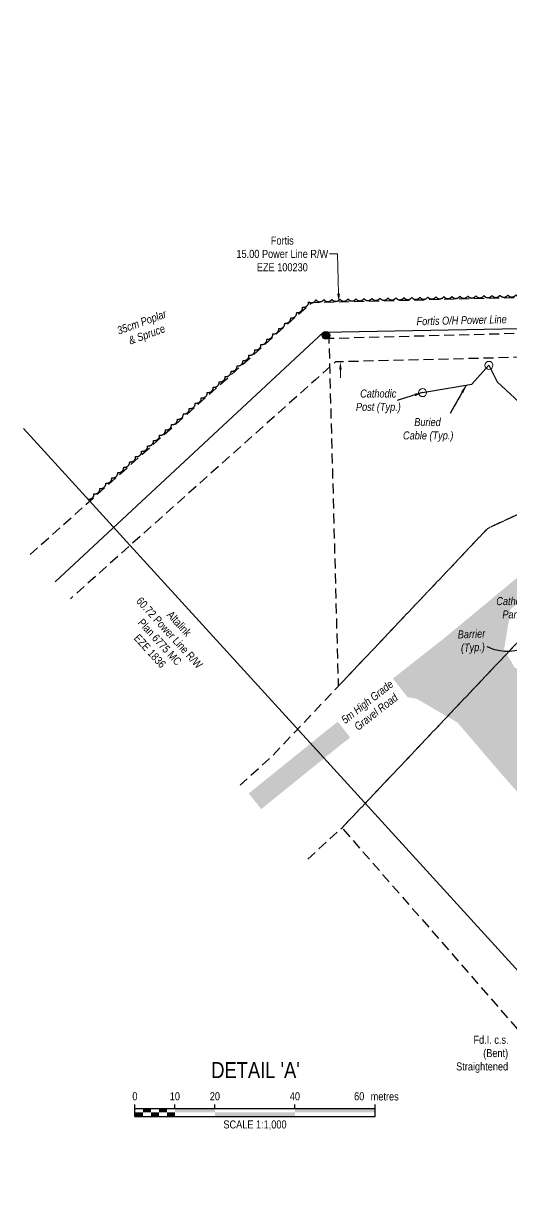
# Model space of a CAD drawing. Extents: x 623995 to 631000, y 5840139 to 5844688.
# Drawn here: x 626052 to 626661, y 5840367 to 5841842 of the extents above; entities that cross this region are included whole.
import ezdxf
from ezdxf.enums import TextEntityAlignment as Align

# ---------------------------------------------------------------- set-up
doc = ezdxf.new("R2010")
doc.units = 0
doc.header["$LTSCALE"] = 5
doc.header["$PDSIZE"] = 0.5
for name, pattern in [('0', [1, 1, 0]), ('foc-ACCESSROAD', [3.75, 2.5, -1.25]), ('foc-FLOWLINE', [3.75, 2.5, -1.25]), ('POWERLINE5', [7.8, 2.4, -0.6, 0.6, -0.6, 0.6, -0.6, 2.4])]:
    doc.linetypes.add(name, pattern=pattern)
doc.layers.get('Defpoints').update_dxf_attribs({"color": 9})
for name, color, linetype in [('AS-CABLE', 224, 'foc-CABLE'), ('AS-POWER', 104, 'foc-POWER'), ('AS-POWER-EXISTING', 72, 'POWERLINE5'), ('AS-POWER-T', 104, 'Continuous'), ('AS-ROADS', 254, 'Continuous'), ('C-AR', 13, 'foc-ACCESSROAD'), ('C-WS', 13, 'foc-ACCESSROAD'), ('DETAIL-T', 7, 'Continuous'), ('F-EZE', 190, 'foc-FLOWLINE'), ('F-RW', 190, 'Continuous'), ('L-MON', 1, 'Continuous'), ('T-BUSH', 110, '0'), ('T-BUSH-T', 110, 'Continuous')]:
    doc.layers.add(name, color=color, linetype=linetype)
for name, color, linetype, lineweight in [('AS-GENERAL', 48, 'Continuous', 18), ('F-EZE-T', 190, 'Continuous', 9), ('T-TEXT', 48, 'Continuous', 18)]:
    doc.layers.add(name, color=color, linetype=linetype, lineweight=lineweight)
doc.styles.add('80', font='ARIALN.TTF', dxfattribs={"height": 10})
doc.styles.add('80CG', font='ARIALN.TTF', dxfattribs={"height": 10})
doc.styles.add('80L', font='ARIALN.TTF', dxfattribs={"height": 10})
doc.styles.add('foc-LtypeFont', font='ARIALN.TTF', dxfattribs={"height": 7.35})
doc.linetypes.add('foc-CABLE', pattern='A,2,-1,["C",foc-LtypeFont,S=0.2,R=0,X=-0.625,Y=-0.75],-1.24,8', length=12.24)
doc.linetypes.add('foc-POWER', pattern='A,6,-1,["P",foc-LtypeFont,S=0.2,R=0,X=-0.625,Y=-0.75],-1.24,4', length=12.24)
doc.dimstyles.new('Compass 5 000', dxfattribs={"dimscale": 5, "dimtxt": 9, "dimasz": 2, "dimexe": 0.2, "dimexo": 0.0625, "dimgap": 0.5, "dimtad": 0, "dimtih": 1, "dimtoh": 1, "dimzin": 0, "dimdsep": 46, "dimtxsty": '80CG', "dimcen": 0.1, "dimse1": 1, "dimse2": 1, "dimclrd": 256, "dimclrt": 256, "dimaunit": 1, "dimadec": 4, "dimazin": 0, "dimtfac": 0.06, "dimtofl": 0, "dimtmove": 0, "dimatfit": 1, "dimfxl": 0.2, "dimtolj": 1, "dimtzin": 0, "dimlwd": -1, "dimarcsym": 0})

# ---------------------------------------------------------------- blocks, each defined once
blk = doc.blocks.new('POWERPOLE')
h = blk.add_hatch(color=255)
edge = h.paths.add_edge_path()
edge.add_arc((0, 0), 0.96, 0, 360)
at = {"linetype": 'Continuous'}
for p, q in [((0.68, -0.68), (-0.68, 0.68)), ((-0.68, -0.68), (0.68, 0.68))]:
    blk.add_line(p, q, dxfattribs=at)
blk.add_circle((0, 0), 0.96, dxfattribs=at)
blk = doc.blocks.new('*U378')
at = {"color": 0}
for p, q in [((-150, 0), (-150, 15)), ((-100, 10), (-100, 15)), ((-50, 10), (-50, 15)), ((50, 10), (50, 15)), ((150.2, 0), (150.2, 15)), ((-150, 10), (150.2, 10)), ((-150, 0), (150.2, 0))]:
    blk.add_line(p, q, dxfattribs=at)
for points in [[(-150, 5), (-140, 5), (-150, 0), (-140, 0)], [(-140, 10), (-130, 10), (-140, 5), (-130, 5)], [(-130, 5), (-120, 5), (-130, 0), (-120, 0)], [(-120, 10), (-110, 10), (-120, 5), (-110, 5)], [(-110, 5), (-100, 5), (-110, 0), (-100, 0)], [(-100, 10), (-50, 10), (-100, 5), (-50, 5)], [(-50, 5), (50, 5), (-50, 0), (50, 0)], [(50, 10), (150.2, 10), (50, 5), (150.2, 5)]]:
    blk.add_solid(points, dxfattribs=at)
at = {"color": 0, "style": '80'}
blk.add_text('metres', height=10, dxfattribs=at).set_placement((162.2, 20), align=Align.CENTER)
at = {"color": 0, "char_height": 10, "style": '80'}
for s, insert, attachment_point in [('0', (-150, 30.2), 2), ('10', (-100, 30.2), 2), ('20', (-50, 30.2), 2), ('40', (50, 30.2), 2), ('60', (136.7, 30.2), 3), ('SCALE 1:1,000', (0.1, -5), 2)]:
    blk.add_mtext(s, dxfattribs=dict(at, insert=insert, attachment_point=attachment_point))
blk = doc.blocks.new('*D769')
at = {"layer": 'Defpoints', "color": 0, "transparency": 16777216}
for p in [(626445.9, 5841494.4), (626512.9, 5841496), (626514.8, 5841421.1)]:
    blk.add_point(p, dxfattribs=at)
at = {"layer": 'F-EZE-T', "transparency": 16777216}
for p, q in [((626444.4, 5841554.1), (626434.4, 5841554.1)), ((626445.6, 5841504.4), (626444.4, 5841554.1)), ((626448, 5841409.4), (626448.2, 5841399.4))]:
    blk.add_line(p, q, dxfattribs=at)
for points in [[(626447.3, 5841504.4), (626444, 5841504.3), (626445.9, 5841494.4)], [(626449.6, 5841409.5), (626446.3, 5841409.4), (626447.7, 5841419.4)]]:
    blk.add_solid(points, dxfattribs=at)
at = {"layer": 'F-EZE-T', "transparency": 16777216, "insert": (626375.3, 5841554.1), "char_height": 10, "attachment_point": 5, "style": '80CG'}
blk.add_mtext('\\A1;Fortis\\P15.00 Power Line R/W\\PEZE 100230', dxfattribs=at)

msp = doc.modelspace()

# ---------------------------------------------------------------- hatches: boundary and pattern name
at = {"layer": 'AS-ROADS'}
h = msp.add_hatch(color=256, dxfattribs=at)
h.dxf.hatch_style = 1
h.paths.add_polyline_path([(626585.278, 5841064.008), (626509.168, 5841004.258), (626543.118, 5840998.488), (626594.151, 5840968.759), (626649.901, 5840903.528), (626757.898, 5840782.014), (626819.245, 5840758.679), (626900.026, 5840763.805), (626973.882, 5840814.293), (626995.04, 5840872.558), (626998.226, 5840959.995), (626980.089, 5841021.44), (626944.599, 5841053.734), (626911.668, 5841063.481), (626894.878, 5841063.325), (626857.947, 5841054.54), (626816.719, 5841037.292), (626766.314, 5841020.365), (626708.147, 5841024.677), (626665.788, 5841037.044), (626652.331, 5841060.273), (626663.576, 5841128.961)])

# ---------------------------------------------------------------- linework, layer by layer
at = {"layer": 'AS-CABLE', "flags": 128}
msp.add_lwpolyline([(626550.431, 5841381.033), (626611.914, 5841391.374), (626633.346, 5841415.16), (626643.807, 5841394.508), (626687.746, 5841353.643), (626710.908, 5841336.259), (626734.784, 5841353.813)], dxfattribs=at)
at = {"layer": 'AS-GENERAL'}
for centre in [(626633.407, 5841414.97), (626550.522, 5841380.855)]:
    msp.add_circle(centre, 4.995, dxfattribs=at)
at = {"layer": 'AS-POWER', "flags": 128}
msp.add_lwpolyline([(626091.393, 5841144.48), (626426.906, 5841456.436), (626917.732, 5841465.737), (627050.659, 5841468.951), (627163.238, 5841585.698), (627361.259, 5841792.909)], dxfattribs=at)
at = {"layer": 'AS-ROADS', "const_width": 25, "flags": 128}
msp.add_lwpolyline([(627343.996, 5841809.018), (627275.883, 5841736.399), (627139.963, 5841597.499), (627030.133, 5841482.874), (626843.978, 5841291.279), (626734.848, 5841188.369), (626585.023, 5841064.079), (626438.553, 5840949.094), (626341.159, 5840870.416)], dxfattribs=at)
at = {"layer": 'C-AR', "flags": 128}
for points in [[(627310.742, 5841840.05), (626781.004, 5841280.325), (626631.887, 5841211.348), (626362.323, 5840926.517), (626322.835, 5840890.521)], [(626407.004, 5840798.167), (626449.909, 5840837.278), (626706.138, 5841108.019), (626922.332, 5841208.024), (627422.126, 5841736.109)]]:
    msp.add_lwpolyline(points, dxfattribs=at)
at = {"layer": 'C-WS', "flags": 128}
for points in [[(626706.138, 5841108.019), (626449.909, 5840837.278), (626738.239, 5840506.452), (626994.5, 5840729.795), (627225.868, 5840510.823), (627730.909, 5841044.458), (627222.721, 5841525.416), (626922.332, 5841208.024)], [(626445.141, 5841014.022), (626631.887, 5841211.348), (626781.004, 5841280.325), (626953.195, 5841462.387), (626433.423, 5841448.365), (626445.141, 5841014.026)]]:
    msp.add_lwpolyline(points, close=True, dxfattribs=at)
at = {"layer": 'F-EZE', "flags": 128}
for points in [[(626060.175, 5841178.737), (626412.205, 5841493.56), (627003.463, 5841508.024), (627050.434, 5841509.174), (627341.142, 5841811.681)], [(627395.939, 5841760.546), (626829.967, 5841171.638), (626775.907, 5841223.613), (626976.587, 5841432.355), (626441.626, 5841419.275), (626416.696, 5841396.984), (626110.662, 5841123.336)]]:
    msp.add_lwpolyline(points, dxfattribs=at)
at = {"layer": 'F-RW', "flags": 128}
msp.add_lwpolyline([(626052.139, 5841335.964), (626134.435, 5841245.659), (626184.944, 5841190.233), (626396.783, 5840957.784), (626777.69, 5840539.838), (626828.207, 5840484.41), (626935.365, 5840366.838)], dxfattribs=at)
at = {"layer": 'T-BUSH', "flags": 128}
msp.add_lwpolyline([(626132.439, 5841247.891, 0.52056705), (626139.89, 5841254.554, 0.52056705), (626147.341, 5841261.218, 0.52056705), (626154.792, 5841267.882, 0.52056705), (626162.244, 5841274.546, 0.52056705), (626169.695, 5841281.21, 0.52056705), (626177.146, 5841287.873, 0.52056705), (626184.597, 5841294.537, 0.52056705), (626192.049, 5841301.201, 0.52056705), (626199.5, 5841307.865, 0.52056705), (626206.951, 5841314.528, 0.52056705), (626214.403, 5841321.192, 0.52056705), (626221.854, 5841327.856, 0.52056705), (626229.305, 5841334.52, 0.52056705), (626236.756, 5841341.183, 0.52056705), (626244.208, 5841347.847, 0.52056705), (626251.659, 5841354.511, 0.52056705), (626259.11, 5841361.175, 0.52056705), (626266.561, 5841367.839, 0.52056705), (626274.013, 5841374.502, 0.52056705), (626281.464, 5841381.166, 0.52056705), (626288.915, 5841387.83, 0.52056705), (626296.366, 5841394.494, 0.52056705), (626303.818, 5841401.157, 0.52056705), (626311.269, 5841407.821, 0.52056705), (626318.72, 5841414.485, 0.52056705), (626326.171, 5841421.149, 0.52056705), (626333.623, 5841427.813, 0.52056705), (626341.074, 5841434.476, 0.52056705), (626348.525, 5841441.14, 0.52056705), (626355.977, 5841447.804, 0.52056705), (626363.428, 5841454.468, 0.52056705), (626370.879, 5841461.131, 0.52056705), (626378.33, 5841467.795, 0.52056705), (626385.782, 5841474.459, 0.52056705), (626393.233, 5841481.123, 0.52056705), (626400.684, 5841487.786, 0.52056705), (626408.135, 5841494.45, 0.52056705), (626417.252, 5841496.91, 0.52056705), (626427.245, 5841497.154, 0.52056705), (626437.238, 5841497.399, 0.52056705), (626447.232, 5841497.643, 0.52056705), (626457.225, 5841497.888, 0.52056705), (626467.218, 5841498.132, 0.52056705), (626477.212, 5841498.377, 0.52056705), (626487.205, 5841498.621, 0.52056705), (626497.199, 5841498.866, 0.52056705), (626507.192, 5841499.11, 0.52056705), (626517.185, 5841499.354, 0.52056705), (626527.179, 5841499.599, 0.52056705), (626537.172, 5841499.843, 0.52056705), (626547.165, 5841500.088, 0.52056705), (626557.159, 5841500.332, 0.52056705), (626567.152, 5841500.577, 0.52056705), (626577.145, 5841500.821, 0.52056705), (626587.139, 5841501.066, 0.52056705), (626597.132, 5841501.31, 0.52056705), (626607.126, 5841501.555, 0.52056705), (626617.119, 5841501.799, 0.52056705), (626627.112, 5841502.044, 0.52056705), (626637.106, 5841502.288, 0.52056705), (626647.099, 5841502.532, 0.52056705), (626657.092, 5841502.777, 0.52056705), (626667.086, 5841503.021, 0.52056705), (626677.079, 5841503.266, 0.52056705), (626687.073, 5841503.51, 0.52056705), (626697.066, 5841503.755, 0.52056705), (626707.059, 5841503.999, 0.52056705), (626717.053, 5841504.244, 0.52056705), (626727.046, 5841504.488, 0.52056705), (626737.039, 5841504.733, 0.52056705), (626747.033, 5841504.977, 0.52056705), (626757.026, 5841505.222, 0.52056705), (626767.02, 5841505.466, 0.52056705), (626777.013, 5841505.711, 0.52056705), (626787.006, 5841505.955, 0.52056705), (626797, 5841506.199, 0.52056705), (626806.993, 5841506.444, 0.52056705), (626816.986, 5841506.688, 0.52056705), (626826.98, 5841506.933, 0.52056705), (626836.973, 5841507.177, 0.52056705), (626846.966, 5841507.422, 0.52056705), (626856.96, 5841507.666, 0.52056705), (626866.953, 5841507.911, 0.52056705), (626876.947, 5841508.155, 0.52056705), (626886.94, 5841508.4, 0.52056705), (626896.933, 5841508.644, 0.52056705), (626906.927, 5841508.889, 0.52056705), (626916.92, 5841509.133, 0.52056705), (626926.913, 5841509.378, 0.52056705), (626936.907, 5841509.622, 0.52056705), (626946.9, 5841509.866, 0.52056705), (626956.894, 5841510.111, 0.52056705), (626966.887, 5841510.355, 0.52056705), (626976.88, 5841510.6, 0.52056705), (626986.874, 5841510.844, 0.52056705), (626996.361, 5841512.227, 0.52056705), (627003.238, 5841519.482, 0.52056705), (627010.115, 5841526.736, 0.52056705), (627016.992, 5841533.991, 0.52056705), (627023.869, 5841541.246, 0.52056705), (627030.746, 5841548.501, 0.52056705), (627037.623, 5841555.756, 0.52056705), (627044.5, 5841563.011, 0.52056705), (627051.377, 5841570.266, 0.52056705), (627058.254, 5841577.521, 0.52056705), (627065.132, 5841584.776, 0.52056705), (627072.009, 5841592.031, 0.52056705), (627078.886, 5841599.286, 0.52056705), (627085.763, 5841606.54, 0.52056705), (627092.64, 5841613.795, 0.52056705), (627099.517, 5841621.05, 0.52056705), (627106.394, 5841628.305, 0.52056705), (627113.271, 5841635.56, 0.52056705), (627120.148, 5841642.815, 0.52056705), (627127.025, 5841650.07, 0.52056705), (627133.902, 5841657.325, 0.52056705), (627140.779, 5841664.58, 0.52056705), (627147.656, 5841671.835, 0.52056705), (627154.533, 5841679.089, 0.52056705), (627161.41, 5841686.344, 0.52056705), (627168.287, 5841693.599, 0.52056705), (627175.164, 5841700.854, 0.52056705), (627182.041, 5841708.109, 0.52056705), (627188.918, 5841715.364, 0.52056705), (627195.795, 5841722.619, 0.52056705), (627202.672, 5841729.874, 0.52056705), (627209.549, 5841737.129, 0.52056705), (627216.426, 5841744.384, 0.52056705), (627223.303, 5841751.639, 0.52056705), (627230.18, 5841758.893, 0.52056705), (627237.057, 5841766.148, 0.52056705), (627243.934, 5841773.403, 0.52056705), (627250.811, 5841780.658, 0.52056705), (627257.688, 5841787.913, 0.52056705), (627264.565, 5841795.168, 0.52056705), (627271.443, 5841802.423, 0.52056705), (627278.32, 5841809.678, 0.52056705), (627285.197, 5841816.933, 0.52056705), (627292.074, 5841824.188, 0.52056705), (627298.951, 5841831.442, 0.52056705), (627308.831, 5841841.866, 0.52056705)], format="xyb", dxfattribs=at)

# ---------------------------------------------------------------- block references
at = {"layer": 'AS-POWER-EXISTING', "xscale": 4.998179850000005, "yscale": 4.998179850000005, "zscale": 4.998179850000005}
msp.add_blockref('POWERPOLE', (626429.755, 5841452.392), dxfattribs=at)
at = {"layer": 'DETAIL-T', "xscale": 0.99963597, "yscale": 0.99963597, "zscale": 0.99963597}
msp.add_blockref('*U378', (626341.082, 5840476.705), dxfattribs=at)

# ---------------------------------------------------------------- texts
at = {"layer": 'AS-CABLE', "linetype": '0', "insert": (626522.947, 5841349.108), "char_height": 9.99636, "attachment_point": 1, "style": '80L'}
msp.add_mtext_dynamic_manual_height_columns('\\pi17.19;{\\fArial Narrow|b0|i1|c0|p34;Buried \\P\\pi3.1193;Cable (Typ.)}', width=67.5397, gutter_width=100, heights=[0], dxfattribs=at)
at = {"layer": 'AS-GENERAL', "char_height": 9.99636, "attachment_point": 1, "style": '80L'}
for s, width, insert in [('\\pi5.5901;{\\fArial Narrow|b0|i1|c0|p34;Cathodic \\P\\pi0.33624;Post (Typ.)}', 55.46153, (626466.948, 5841384.777)), ('\\pi0.57648;{\\fArial Narrow|b0|i1|c0|p34;Cathodic \\P\\pi8.1078;Panel}', 45.43424, (626642.071, 5841125.473))]:
    msp.add_mtext_dynamic_manual_height_columns(s, width=width, gutter_width=100, heights=[0], dxfattribs=dict(at, insert=insert))
at = {"layer": 'AS-POWER-T', "insert": (626542.87, 5841474.961), "char_height": 9.99636, "attachment_point": 1, "rotation": 1.401332, "style": '80L'}
msp.add_mtext_dynamic_manual_height_columns('{\\fArial Narrow|b0|i1|c0|p34;Fortis O/H Power Line}', width=128.45492, gutter_width=50, heights=[0], dxfattribs=at)
at = {"layer": 'DETAIL-T', "color": 3, "insert": (626341.848, 5840534.631), "char_height": 19.9927, "width": 110.60693, "attachment_point": 5, "style": '80CG'}
msp.add_mtext("DETAIL 'A'", dxfattribs=at)
at = {"layer": 'F-EZE-T', "insert": (626211.562, 5841138.08), "char_height": 9.99636, "attachment_point": 1, "rotation": 312.344058, "style": '80L'}
msp.add_mtext_dynamic_manual_height_columns('\\pi38.866;Altalink\\P\\pi0.27541;60.72 Power Line R/W\\P\\pi21.697;Plan 6775 MC\\P\\pi32.566;EZE 1836', width=114.60887, gutter_width=50, heights=[0], dxfattribs=at)
at = {"layer": 'T-BUSH-T', "insert": (626134.251, 5841450.502), "char_height": 9.99636, "attachment_point": 1, "rotation": 20, "style": '80L'}
msp.add_mtext_dynamic_manual_height_columns('\\pi35.61;{\\fArial Narrow|b0|i1|c0|p34;35cm Poplar \\P\\pi44.979;& Spruce}', width=135.87531, gutter_width=100, heights=[0], dxfattribs=at)
at = {"layer": 'T-TEXT', "insert": (626576.235, 5841082.96), "char_height": 9.99636, "attachment_point": 1, "rotation": 2.258806, "style": '80L'}
msp.add_mtext_dynamic_manual_height_columns('\\pi18.036;{\\fArial Narrow|b0|i1|c0|p34;Barrier\\P\\pi21.326;(Typ.)}', width=70.92306, gutter_width=100, heights=[0], dxfattribs=at)

# ---------------------------------------------------------------- dimensions: what is measured, and where the dimension line sits
at = {"layer": 'F-EZE-T'}
dim = msp.add_linear_dim(base=(626445.872, 5841494.384), p1=(626514.783, 5841421.064), p2=(626512.949, 5841496.025), angle=91.401332, text='Fortis\\P15.00 Power Line R/W\\PEZE 100230', dimstyle='Compass 5 000', dxfattribs=at)
dim.commit()
dim.dimension.update_dxf_attribs({"geometry": '*D769', "text_midpoint": (626375.27, 5841554.131), "dimtype": 161})

# ---------------------------------------------------------------- leaders
at = {"layer": 'AS-CABLE', "linetype": '0', "path_type": 1}
msp.add_leader([(626605.102, 5841390.228), (626584.918, 5841355.019)], dimstyle='Compass 5 000', override={"dimgap": 0.5, "dimtad": 0}, dxfattribs=at)
at = {"layer": 'AS-GENERAL', "path_type": 1}
msp.add_leader([(626550.431, 5841381.033), (626518.741, 5841371.126)], dimstyle='Compass 5 000', override={"dimgap": 0.5, "dimtad": 0}, dxfattribs=at)
at = {"layer": 'T-TEXT', "path_type": 1}
msp.add_leader([(626691.785, 5841061.205), (626640.744, 5841059.622), (626631.323, 5841063.389)], dimstyle='Compass 5 000', override={"dimgap": 0.5, "dimtad": 0}, dxfattribs=at)

# ---------------------------------------------------------------- next in the draw order: texts
at = {"layer": 'L-MON', "color": 1, "insert": (626591.836, 5840577.49), "char_height": 9.99636, "attachment_point": 1, "style": '80L', "bg_fill": 2}
msp.add_mtext_dynamic_manual_height_columns('\\pi22.244;Fd.I. c.s.\\P\\pi34.429;(Bent)\\P\\pi0.64157;Straightened', width=64.22688, gutter_width=50, heights=[0], dxfattribs=at)
at = {"layer": 'T-TEXT', "insert": (626447.411, 5840974.29), "char_height": 9.99636, "attachment_point": 1, "rotation": 38.133378, "style": '80L', "bg_fill": 2}
msp.add_mtext_dynamic_manual_height_columns('\\pi0.44888;{\\fArial Narrow|b0|i1|c0|p34;5m High Grade\\P\\pi4.7174; Gravel Road}', width=77.46606, gutter_width=50, heights=[0], dxfattribs=at)

doc.saveas('drawing.dxf')
